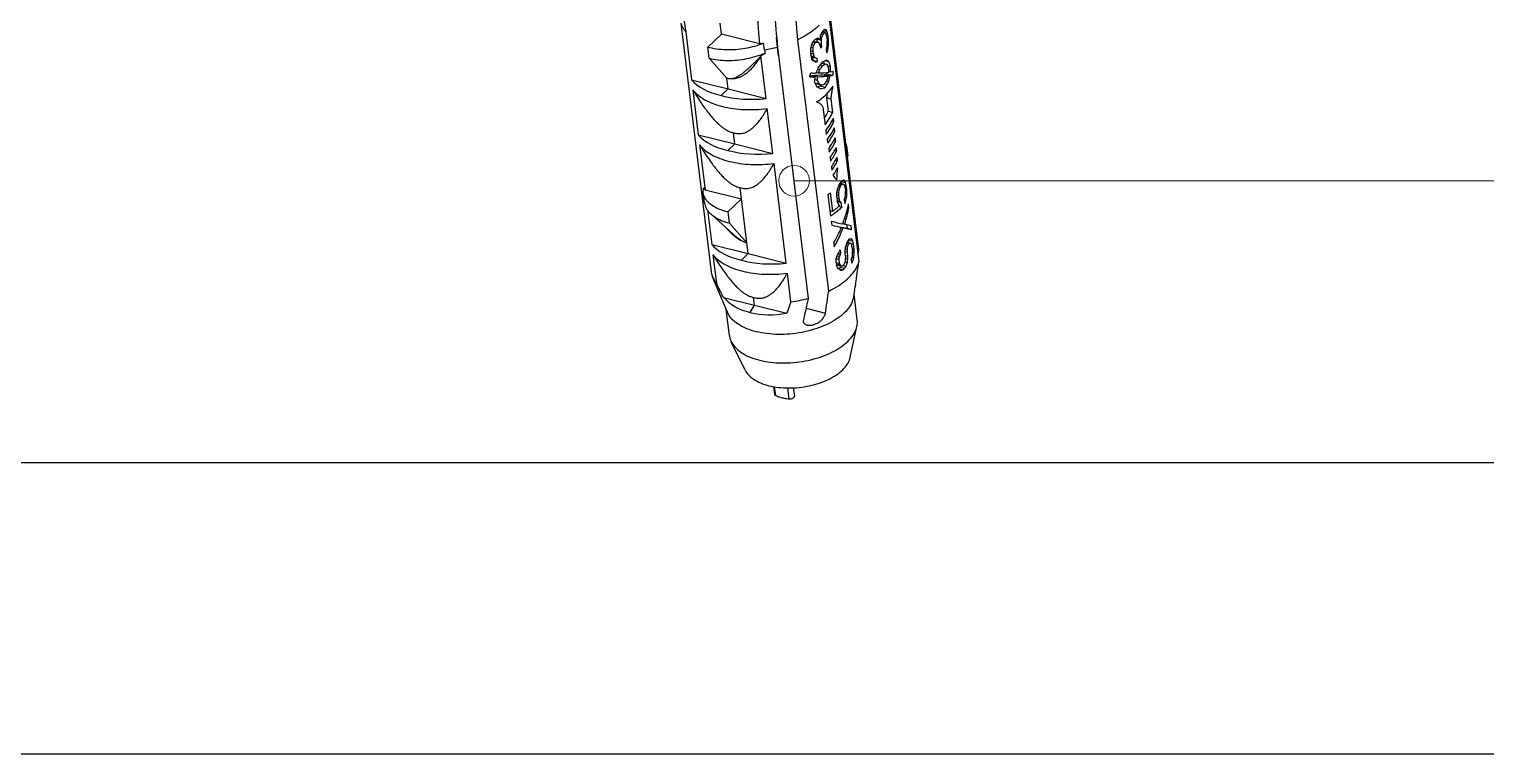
# Model space of a CAD drawing. Header units: millimetres. Extents: x 4625 to 5204, y 1432 to 1835.
# Drawn here: x 4898.33 to 4948.24, y 1432.47 to 1457.33 of the extents above; entities that cross this region are included whole.
import ezdxf

# ---------------------------------------------------------------- set-up
doc = ezdxf.new("R2010")
doc.units = ezdxf.units.MM
doc.layers.add('from', color=7, linetype='Continuous')
doc.styles.add('longtou', font='romand.shx', dxfattribs={"width": 0.8, "bigfont": 'fangsong.shx'})
doc.dimstyles.new('YanXiu', dxfattribs={"dimtxt": 2.5, "dimasz": 2.2, "dimexe": 1, "dimexo": 0, "dimgap": 0.66, "dimtad": 0, "dimzin": 1, "dimdsep": 46, "dimtxsty": 'longtou', "dimblk": 'CLOSEDBLANK', "dimcen": 0, "dimclrd": 3, "dimclre": 3, "dimclrt": 7, "dimazin": 0, "dimtfac": 1, "dimtofl": 0, "dimtmove": 0, "dimatfit": 3, "dimldrblk": 'CLOSEDBLANK', "dimfxl": 1, "dimlwd": 5, "dimlwe": 5, "dimarcsym": 0})

# ---------------------------------------------------------------- blocks, each defined once
blk = doc.blocks.new('*u21')
at = {"color": 7, "linetype": 'Continuous'}
for p, q in [((33.288, 13.691), (33.137, 15.352)), ((35.608, 5.7), (34.439, 15.28)), ((34.438, 14.803), (35.607, 5.224)), ((30.005, 4.745), (28.836, 14.325)), ((29.015, 13.99), (29.239, 12.155)), ((30.374, 13.907), (29.851, 13.402)), ((30.374, 13.907), (30.323, 14.326)), ((31.832, 13.536), (30.374, 13.907)), ((34.176, 13.902), (34.243, 13.886)), ((34.205, 13.965), (34.29, 13.944)), ((34.211, 13.976), (34.315, 13.95)), ((34.236, 14.016), (34.405, 13.974)), ((34.275, 14.065), (34.375, 14.04)), ((34.352, 13.91), (34.425, 13.892)), ((34.449, 13.698), (34.425, 13.892)), ((29.902, 12.984), (29.851, 13.402)), ((32.018, 13.307), (31.97, 13.553)), ((32.513, 13.41), (32.476, 13.766)), ((32.506, 13.41), (33.675, 3.83)), ((32.548, 13.07), (32.513, 13.41)), ((34.458, 4.112), (33.288, 13.691)), ((33.786, 13.401), (33.869, 13.38)), ((33.815, 13.5), (33.896, 13.48)), ((33.852, 13.59), (33.942, 13.568)), ((33.869, 13.621), (33.975, 13.595)), ((33.886, 13.64), (34.045, 13.601)), ((33.976, 13.723), (34.134, 13.684)), ((34.098, 13.54), (34.186, 13.518)), ((34.129, 13.462), (34.141, 13.365)), ((34.132, 13.437), (34.198, 13.421)), ((34.135, 13.689), (34.181, 13.678)), ((34.144, 13.793), (34.199, 13.779)), ((34.198, 13.421), (34.186, 13.518)), ((34.367, 13.313), (34.382, 13.192)), ((34.382, 13.791), (34.4, 13.646)), ((34.386, 13.367), (34.436, 13.354)), ((34.392, 13.712), (34.449, 13.698)), ((34.402, 13.598), (34.452, 13.585)), ((34.402, 13.469), (34.446, 13.458)), ((29.902, 12.984), (30.58, 12.219)), ((32.074, 11.448), (31.877, 13.067)), ((32.018, 13.307), (32.034, 13.182)), ((33.774, 13.269), (33.866, 13.246)), ((33.774, 13.175), (33.878, 13.149)), ((33.774, 13.157), (33.78, 13.109)), ((33.79, 13.071), (33.911, 13.04)), ((33.8, 13.033), (33.955, 12.994)), ((33.843, 13.022), (33.858, 12.906)), ((33.858, 12.906), (34.028, 12.864)), ((33.878, 13.149), (33.866, 13.246)), ((34.028, 12.864), (34.013, 12.985)), ((34.187, 12.8), (34.342, 12.761)), ((34.32, 12.891), (34.462, 12.856)), ((34.372, 13.27), (34.411, 13.261)), ((30.629, 11.816), (30.58, 12.219)), ((33.746, 12.327), (33.947, 12.277)), ((33.829, 12.332), (34.042, 12.278)), ((33.991, 12.444), (34.075, 12.423)), ((34.042, 12.57), (34.123, 12.55)), ((34.143, 12.734), (34.232, 12.712)), ((34.233, 12.357), (34.446, 12.304)), ((34.296, 12.367), (34.51, 12.314)), ((34.401, 12.391), (34.62, 12.337)), ((34.428, 12.69), (34.527, 12.665)), ((34.465, 12.477), (34.524, 12.463)), ((29.239, 12.155), (30.629, 11.816)), ((29.286, 11.773), (29.494, 10.063)), ((30.629, 11.816), (30.368, 11.563)), ((30.629, 11.816), (32.074, 11.448)), ((33.934, 12.177), (34.028, 12.154)), ((33.936, 12.052), (34.094, 12.012)), ((33.982, 12.015), (34.195, 11.962)), ((34.122, 11.928), (34.334, 11.876)), ((34.387, 12.126), (34.463, 12.107)), ((34.237, 11.124), (34.321, 10.44)), ((34.551, 11.427), (34.38, 11.47)), ((34.38, 11.47), (34.442, 10.968)), ((34.612, 10.926), (34.551, 11.427)), ((32.329, 9.356), (32.121, 11.066)), ((34.442, 10.968), (34.612, 10.926)), ((34.58, 10.588), (34.656, 10.569)), ((34.656, 10.569), (34.639, 10.703)), ((29.494, 10.063), (30.884, 9.724)), ((30.884, 9.724), (30.833, 10.142)), ((34.348, 10.217), (34.364, 10.083)), ((34.615, 10.216), (34.691, 10.197)), ((34.691, 10.197), (34.675, 10.33)), ((29.541, 9.681), (29.75, 7.971)), ((30.884, 9.724), (30.623, 9.471)), ((30.884, 9.724), (32.329, 9.356)), ((34.403, 9.877), (34.419, 9.743)), ((34.458, 9.536), (34.474, 9.403)), ((34.65, 9.843), (34.726, 9.824)), ((34.684, 9.47), (34.762, 9.451)), ((34.726, 9.824), (34.71, 9.957)), ((34.762, 9.451), (34.745, 9.585)), ((35.138, 9.645), (35.184, 9.265)), ((32.84, 5.173), (32.376, 8.975)), ((34.512, 9.196), (34.529, 9.062)), ((34.719, 9.098), (34.797, 9.078)), ((34.797, 9.078), (34.78, 9.212)), ((34.567, 8.856), (34.583, 8.722)), ((35.013, 8.331), (35.062, 8.319)), ((29.728, 7.477), (29.681, 7.86)), ((29.682, 7.86), (29.69, 8.049)), ((29.75, 7.971), (31.14, 7.632)), ((31.395, 5.541), (31.089, 8.051)), ((34.429, 7.791), (34.53, 6.966)), ((34.61, 7.152), (34.524, 7.856)), ((34.765, 7.788), (34.84, 7.77)), ((34.778, 7.897), (34.842, 7.881)), ((34.796, 7.998), (34.861, 7.982)), ((34.83, 8.09), (34.895, 8.073)), ((34.858, 7.624), (34.84, 7.77)), ((34.859, 8.159), (34.931, 8.141)), ((34.875, 8.19), (34.955, 8.17)), ((34.888, 8.216), (34.992, 8.19)), ((34.89, 8.221), (35.031, 8.186)), ((34.935, 8.286), (35.104, 8.244)), ((35.051, 8.157), (35.127, 8.138)), ((35.082, 8.061), (35.099, 7.916)), ((35.088, 8.006), (35.145, 7.992)), ((35.101, 7.868), (35.151, 7.855)), ((35.145, 7.992), (35.127, 8.138)), ((31.14, 7.632), (30.617, 7.127)), ((34.765, 7.701), (34.783, 7.555)), ((34.772, 7.646), (34.858, 7.624)), ((34.782, 7.567), (34.884, 7.541)), ((34.792, 7.522), (34.937, 7.486)), ((34.847, 7.344), (34.958, 7.316)), ((34.958, 7.316), (34.937, 7.486)), ((35.052, 7.592), (35.07, 7.447)), ((35.055, 7.568), (35.108, 7.555)), ((35.09, 7.7), (35.139, 7.688)), ((35.183, 7.3), (35.231, 7.288)), ((35.231, 7.288), (35.213, 7.434)), ((29.844, 7.202), (30.005, 5.88)), ((30.834, 6.262), (29.967, 7.05)), ((30.617, 7.127), (30.668, 6.709)), ((31.346, 5.944), (30.668, 6.709)), ((34.504, 7.178), (34.61, 7.152)), ((34.554, 6.772), (34.572, 6.626)), ((34.995, 6.683), (35.067, 6.665)), ((34.839, 6.564), (35.008, 6.521)), ((35.139, 6.648), (35.157, 6.506)), ((35.157, 6.506), (35.332, 6.462)), ((35.247, 6.101), (35.347, 6.076)), ((35.332, 6.462), (35.314, 6.608)), ((30.005, 5.88), (31.395, 5.541)), ((34.655, 5.946), (34.672, 5.8)), ((34.827, 5.555), (34.923, 5.531)), ((34.923, 5.531), (34.905, 5.677)), ((35.083, 5.614), (35.168, 5.592)), ((35.094, 5.723), (35.17, 5.704)), ((35.116, 5.823), (35.187, 5.805)), ((35.142, 5.916), (35.218, 5.897)), ((35.161, 5.964), (35.254, 5.941)), ((35.164, 5.969), (35.293, 5.937)), ((35.186, 5.447), (35.168, 5.592)), ((35.208, 6.052), (35.377, 6.01)), ((35.298, 5.929), (35.4, 5.904)), ((35.344, 5.812), (35.368, 5.618)), ((35.355, 5.727), (35.424, 5.71)), ((35.369, 5.588), (35.43, 5.573)), ((35.424, 5.71), (35.4, 5.904)), ((30.051, 5.498), (30.184, 4.41)), ((31.395, 5.541), (31.134, 5.288)), ((31.395, 5.541), (32.84, 5.173)), ((34.744, 5.218), (34.758, 5.096)), ((34.745, 5.205), (34.871, 5.174)), ((34.747, 5.346), (34.853, 5.319)), ((34.752, 5.15), (34.898, 5.114)), ((34.771, 5.11), (34.942, 5.068)), ((34.773, 5.427), (34.862, 5.405)), ((34.801, 5.503), (34.891, 5.48)), ((34.871, 5.174), (34.853, 5.319)), ((34.893, 5.02), (35.063, 4.978)), ((35.001, 5.087), (35.122, 5.057)), ((35.083, 5.508), (35.101, 5.362)), ((35.084, 5.231), (35.168, 5.21)), ((35.088, 5.471), (35.186, 5.447)), ((35.1, 5.357), (35.184, 5.335)), ((35.316, 5.32), (35.334, 5.174)), ((35.322, 5.271), (35.376, 5.257)), ((35.355, 5.421), (35.417, 5.406)), ((30.005, 4.745), (30.038, 4.652)), ((30.305, 4.015), (30.038, 4.652)), ((33.019, 3.704), (32.887, 4.791)), ((34.827, 4.967), (34.997, 4.924)), ((30.407, 3.773), (30.305, 4.014)), ((35.409, 3.897), (35.466, 4.268)), ((35.545, 3.009), (35.424, 3.998)), ((30.454, 3.872), (31.635, 3.575)), ((30.6, 3.31), (30.47, 3.62)), ((30.681, 2.416), (30.56, 3.405)), ((31.469, 3.298), (31.635, 3.575)), ((31.635, 3.575), (31.599, 3.867)), ((31.635, 3.575), (32.86, 3.272)), ((33.595, 3.455), (34.333, 3.271)), ((35.281, 1.586), (35.533, 2.766)), ((31.28, 1.097), (30.751, 2.182)), ((32.361, 0.473), (32.397, 0.178)), ((32.44, 0.13), (32.399, 0.467)), ((32.956, 0.002), (32.905, 0.42)), ((33.111, 0.428), (33.151, 0.101))]:
    blk.add_line(p, q, dxfattribs=at)
for centre, radius, start, end in [((-1079.835, -66.027), 1114.511, 4.093721, 4.429552), ((1159.894, 206.224), 1147.101, 189.520651, 189.647262), ((32.996, 15.032), 1.603, 320.2663, 322.9442), ((32.999, 14.919), 1.617, 320.2777, 322.9327), ((31.256, 18.685), 5.181, 276.3866, 277.9282), ((31.203, 18.41), 5.167, 279.0779, 284.6049), ((32.428, 15.584), 2.416, 308.3546, 309.3696), ((32.437, 15.47), 2.425, 308.3566, 309.3677), ((32.765, 14.807), 1.994, 313.6483, 315.941), ((22.362, 20.858), 12.297, 320.5217, 320.6864), ((29.245, 16.829), 4.591, 304.9773, 307.409), ((34.484, 9.564), 0.659, 7.0166, 12.918), ((34.504, 9.567), 0.639, 1.899, 6.9933), ((34.579, 9.191), 0.61, 1.7731, 7.0117), ((30.54, 8.633), 1.031, 214.48, 219.9301), ((32.887, 10.156), 2.823, 303.1092, 305.4292), ((33.646, 9.341), 1.667, 318.9883, 321.5925), ((33.652, 9.227), 1.677, 319.6432, 320.9368), ((33.335, 8.984), 2.231, 310.7428, 311.8094), ((33.406, 8.905), 2.125, 311.8035, 313.6491), ((33.091, 9.036), 2.389, 306.5084, 308.2771), ((33.957, 7.076), 1.617, 319.6096, 322.9374), ((33.964, 6.94), 1.631, 320.2831, 322.2624), ((-3.928, 13.881), 40.374, 348.0505, 348.3101), ((33.468, 6.71), 2.21, 308.6669, 310.1372), ((33.506, 6.932), 2.374, 308.8584, 309.8844), ((-125.408, 28.598), 162.702, 351.44084, 351.74024), ((33.416, 6.775), 2.294, 307.9544, 308.6715), ((33.515, 6.797), 2.388, 308.3503, 310.3904), ((32.254, 5.484), 1.774, 231.8575, 232.1806), ((-132.468, 28.36), 168.677, 351.44615, 351.73493), ((32.371, 8.835), 5.172, 277.2041, 284.6097)]:
    blk.add_arc(centre, radius, start, end, dxfattribs=at)
for centre, major_axis, ratio, start_param, end_param in [((31.695, 14.335), (1.789, 2.897), 0.713443, -1.314913, -1.285764), ((31.687, 14.399), (2.698, 1.053), 0.695397, -0.733583, -0.694633), ((31.709, 14.215), (2.208, 2.208), 0.748273, -1.086876, -1.047927), ((31.421, 16.579), (-2.831, 7.958), 0.230682, -1.985836, -1.980167), ((31.665, 14.577), (2.889, -0.184), 0.288731, -0.425326, -0.39586), ((31.673, 14.514), (2.917, -0.402), 0.16659, -0.435282, -0.415654), ((31.648, 14.717), (2.947, -0.625), 0.051732, -0.43207, -0.402456), ((31.649, 14.712), (3.002, -1.141), 0.143581, 0.515419, 0.53511), ((31.594, 15.156), (-2.954, 3.458), 0.354473, -2.220523, -2.210652), ((31.598, 15.128), (3.022, -2.189), 0.316497, 0.686233, 0.706072), ((31.423, 16.562), (-3.261, 11.068), 0.186945, -1.878495, -1.868605), ((31.565, 15.399), (-2.954, 3.458), 0.354473, -2.27018, -2.250252), ((31.421, 16.579), (-3.044, 8.559), 0.230682, -1.970914, -1.960915), ((31.586, 15.223), (0.76, 6.466), 0.37928, -1.82148, -1.801705), ((31.28, 17.735), (-0.736, 18.962), 0.125891, -1.819521, -1.809604), ((31.642, 14.769), (1.291, 3.911), 0.602602, -1.708292, -1.668949), ((31.674, 14.502), (2.698, 1.053), 0.6954, -0.937923, -0.898802), ((31.479, 16.099), (-0.146, 13.962), 0.172494, -1.778407, -1.76858), ((31.642, 14.766), (0.961, 5.208), 0.468756, -1.75276, -1.733149), ((31.676, 14.489), (1.789, 2.897), 0.713445, -1.480292, -1.45097), ((31.689, 14.384), (2.876, -0.07), 0.351389, -0.651555, -0.61265), ((31.71, 14.21), (2.917, -0.402), 0.166594, -0.65905, -0.620144), ((31.785, 13.591), (-0.409, 15.307), 0.145589, -1.573568, -1.566629), ((31.694, 14.337), (2.947, -0.625), 0.051737, -0.646397, -0.617267), ((31.717, 14.153), (3.002, -1.141), 0.143581, 0.720178, 0.739601), ((31.698, 14.309), (3.028, -1.804), 0.276281, 0.816587, 0.845704), ((31.733, 14.022), (-2.909, 6.034), 0.293815, -1.803621, -1.784208), ((31.713, 14.188), (0.596, 7.716), 0.317247, -1.611625, -1.592209), ((31.728, 14.062), (0.961, 5.208), 0.468756, -1.558051, -1.538614), ((31.785, 13.591), (-0.44, 16.462), 0.145589, -1.579127, -1.569415), ((31.792, 13.535), (2.208, 2.208), 0.748273, -1.008816, -0.989187), ((31.816, 13.337), (1.291, 3.911), 0.6026, -1.366936, -1.347246), ((32.042, 11.486), (-0.146, 13.962), 0.172494, -1.427191, -1.417302), ((31.871, 12.892), (0.76, 6.466), 0.37928, -1.440657, -1.430786), ((31.817, 13.331), (1.789, 2.897), 0.713445, -1.178239, -1.148625), ((31.867, 12.92), (0.961, 5.208), 0.468756, -1.401482, -1.381643), ((31.9, 12.65), (0.76, 6.466), 0.379278, -1.401057, -1.38113), ((32.044, 11.469), (0.147, 11.463), 0.211357, -1.382418, -1.372419), ((32.185, 10.313), (-3.784, 16.075), 0.134171, -1.437579, -1.427662), ((31.879, 12.825), (-2.954, 3.458), 0.354472, -1.849601, -1.829826), ((31.791, 13.547), (2.674, -0.065), 0.351389, -0.68136, -0.678929), ((31.823, 13.279), (3.002, -1.141), 0.143581, 0.837124, 0.876467), ((31.986, 11.949), (-3.261, 11.068), 0.186946, -1.527218, -1.517391), ((31.823, 13.283), (3.022, -2.189), 0.316497, 1.037739, 1.05735), ((31.789, 13.56), (2.947, -0.625), 0.051732, -0.734123, -0.704801), ((31.791, 13.547), (2.876, -0.07), 0.351389, -0.710173, -0.671052), ((31.803, 13.446), (2.612, 1.335), 0.72382, -0.979839, -0.877727), ((31.803, 13.446), (2.887, -0.163), 0.300428, -0.564674, -0.462562), ((31.819, 13.314), (2.887, -0.163), 0.300428, -0.564674, -0.491104), ((31.685, 14.415), (-2.647, 5.178), 0.304184, -2.043606, -2.025422), ((31.805, 13.431), (2.996, -1.061), 0.119509, 0.554466, 0.604408), ((31.783, 13.608), (2.996, -1.061), 0.119509, 0.507961, 0.575866), ((31.8, 13.471), (2.587, 1.406), 0.729033, -0.759742, -0.730276), ((31.685, 14.415), (-2.902, 5.676), 0.304184, -2.034545, -1.99996), ((31.682, 14.44), (0.867, 5.752), 0.425855, -1.890807, -1.864312), ((31.871, 12.89), (2.923, -0.44), 0.145633, -0.857701, -0.759018), ((31.853, 13.033), (2.923, -0.44), 0.145633, -0.831206, -0.73371), ((31.733, 14.018), (0.443, 7.858), 0.283523, -1.774238, -1.77111), ((31.871, 12.89), (2.666, -0.402), 0.145633, -0.724543, -0.460467), ((31.685, 14.415), (0.485, 8.614), 0.283523, -1.829305, -1.805586), ((31.783, 13.608), (1.339, 3.783), 0.617888, -1.666974, -1.613511), ((31.733, 14.018), (0.485, 8.614), 0.283523, -1.772944, -1.758187), ((31.871, 12.89), (2.923, -0.44), 0.145633, -0.711619, -0.470831), ((31.805, 13.431), (1.339, 3.783), 0.617888, -1.618703, -1.584969), ((31.853, 13.033), (2.923, -0.44), 0.145633, -0.68544, -0.444651), ((31.819, 13.314), (2.612, 1.335), 0.72382, -0.951297, -0.877727), ((31.941, 12.315), (1.222, 3.451), 0.617888, -1.347523, -1.340725), ((31.871, 12.89), (2.666, -0.402), 0.145633, -0.407461, -0.300115), ((32.043, 11.484), (0.791, 5.248), 0.425855, -1.333221, -1.322761), ((31.919, 12.493), (1.339, 3.783), 0.617888, -1.437828, -1.404094), ((31.733, 14.018), (-2.902, 5.676), 0.304184, -1.978184, -1.953454), ((31.941, 12.315), (1.339, 3.783), 0.617888, -1.409287, -1.355824), ((31.991, 11.905), (0.485, 8.614), 0.283523, -1.491219, -1.476461), ((31.871, 12.89), (2.923, -0.44), 0.145633, -0.42256, -0.325065), ((32.04, 11.508), (0.485, 8.614), 0.283523, -1.44382, -1.4201), ((31.853, 13.033), (2.923, -0.44), 0.145633, -0.397252, -0.29857), ((32.043, 11.484), (0.867, 5.752), 0.425855, -1.358171, -1.331676), ((31.857, 13.003), (2.82, 0.415), 0.525082, -2.830463, -2.202414), ((32.04, 11.508), (-2.902, 5.676), 0.304184, -1.659925, -1.62534), ((31.919, 12.493), (2.733, -0.968), 0.119509, 0.758637, 0.779543), ((31.921, 12.477), (2.634, -0.148), 0.300428, -0.635211, -0.564674), ((31.941, 12.315), (2.996, -1.061), 0.119509, 0.78009, 0.847996), ((31.991, 11.905), (-2.902, 5.676), 0.304184, -1.706431, -1.681701), ((31.919, 12.493), (2.996, -1.061), 0.119509, 0.751548, 0.80149), ((31.921, 12.477), (2.383, 1.218), 0.72382, -0.877727, -0.855759), ((31.921, 12.477), (2.887, -0.163), 0.300428, -0.666786, -0.564674), ((31.905, 12.609), (2.887, -0.163), 0.300428, -0.638245, -0.564674), ((31.905, 12.609), (2.612, 1.335), 0.72382, -0.877727, -0.804156), ((31.921, 12.477), (2.612, 1.335), 0.72382, -0.877727, -0.775615), ((31.857, 13.003), (2.838, 0.272), 0.550658, -2.175164, -1.547115), ((32.067, 11.281), (2.384, 1.366), 0.733108, -0.932702, -0.804679), ((32.067, 11.281), (2.564, 1.469), 0.733108, -1.023589, -0.812672), ((32.095, 11.058), (2.564, 1.469), 0.733108, -1.023589, -0.812672), ((32.111, 10.925), (2.564, 1.469), 0.733108, -1.023589, -0.812672), ((32.112, 10.912), (2.82, 0.415), 0.525082, -2.830463, -2.202414), ((32.138, 10.702), (2.564, 1.469), 0.733108, -1.016535, -0.819726), ((32.154, 10.568), (2.564, 1.469), 0.733108, -1.016535, -0.819726), ((32.112, 10.912), (2.838, 0.272), 0.550658, -2.175164, -1.547115), ((32.181, 10.346), (2.564, 1.469), 0.733108, -1.009485, -0.826775), ((32.198, 10.212), (2.564, 1.469), 0.733108, -1.009485, -0.826775), ((32.225, 9.99), (2.564, 1.469), 0.733108, -1.002441, -0.83382), ((32.241, 9.856), (2.564, 1.469), 0.733108, -1.002441, -0.83382), ((32.268, 9.633), (2.564, 1.469), 0.733108, -0.9954, -0.84086), ((32.285, 9.5), (2.564, 1.469), 0.733108, -0.9954, -0.84086), ((32.312, 9.277), (2.564, 1.469), 0.733108, -0.984538, -0.859741), ((32.352, 8.946), (3.006, -2.56), 0.339219, 0.971732, 1.03814), ((32.352, 8.946), (0.559, 8.013), 0.305288, -1.624631, -1.566243), ((32.364, 8.851), (2.9, -0.272), 0.23922, -0.446704, -0.397665), ((32.346, 8.998), (2.962, -0.743), 0.00195, 0.411034, 0.450557), ((32.353, 8.937), (-0.146, 13.962), 0.172493, -1.661244, -1.651531), ((32.39, 8.638), (0.887, 5.629), 0.434952, -1.645018, -1.615895), ((32.392, 8.622), (1.623, 3.181), 0.686763, -1.419842, -1.381016), ((32.427, 8.337), (0.147, 11.463), 0.211357, -1.617586, -1.60788), ((32.417, 8.416), (0.961, 5.208), 0.468756, -1.587178, -1.567762), ((32.388, 8.65), (2.458, 1.723), 0.744812, -0.964636, -0.916028), ((32.409, 8.483), (1.789, 2.897), 0.713444, -1.314909, -1.285761), ((32.403, 8.534), (2.587, 1.406), 0.729032, -0.837789, -0.808589), ((32.048, 11.439), (-3.032, 10.291), 0.186946, -1.944825, -1.937327), ((32.382, 8.701), (2.889, -0.184), 0.288728, -0.45467, -0.425326), ((32.368, 8.817), (2.947, -0.625), 0.051735, -0.461535, -0.432069), ((32.325, 9.167), (3.022, -2.189), 0.316497, 0.715962, 0.735687), ((32.182, 10.339), (-3.044, 8.559), 0.230683, -1.921149, -1.91126), ((32.288, 9.472), (3.004, -2.6), 0.340935, 0.740458, 0.770315), ((32.538, 7.421), (0.961, 5.208), 0.468756, -1.431096, -1.411372), ((32.681, 6.249), (0.147, 11.463), 0.211357, -1.432074, -1.422184), ((32.048, 11.439), (-3.261, 11.068), 0.186946, -1.928261, -1.918262), ((32.576, 7.116), (0.887, 5.629), 0.434952, -1.400879, -1.371022), ((32.816, 5.149), (-0.146, 13.962), 0.172493, -1.377535, -1.367536), ((32.51, 7.652), (-3.261, 11.068), 0.186946, -1.644266, -1.634553), ((32.474, 7.95), (3.004, -2.6), 0.340935, 0.985331, 1.014453), ((32.437, 8.251), (-3.044, 8.559), 0.230683, -1.735454, -1.725748), ((32.447, 8.167), (3.028, -1.804), 0.276281, 0.78746, 0.816587), ((32.562, 7.228), (1.702, 3.043), 0.700468, -1.369836, -1.134375), ((32.487, 7.841), (2.208, 2.208), 0.748273, -1.018621, -0.979363), ((32.582, 7.064), (1.647, 3.138), 0.691148, -1.342699, -1.155801), ((32.505, 7.696), (2.208, 2.208), 0.748273, -1.018619, -0.97936), ((32.518, 7.59), (1.623, 3.181), 0.686763, -1.24435, -1.204827), ((32.556, 7.274), (2.96, -0.727), 0.00489, -0.82884, -0.604036), ((32.554, 7.29), (2.959, -0.724), 0.006336, -0.554931, -0.368033), ((32.574, 7.129), (2.959, -0.724), 0.006336, -0.8283, -0.642318), ((32.562, 7.225), (1.647, 3.138), 0.691149, -1.616067, -1.430086), ((32.58, 7.081), (1.643, 3.146), 0.690389, -1.617693, -1.392888), ((32.574, 7.127), (2.747, -0.635), 0.024541, -0.592645, -0.342337), ((32.574, 7.127), (2.954, -0.683), 0.024541, -0.596969, -0.361507), ((32.63, 6.671), (2.917, -0.402), 0.166593, -0.435282, -0.395963), ((32.603, 6.893), (3.002, -1.141), 0.143583, 0.475821, 0.515421), ((32.623, 6.729), (2.82, 0.415), 0.525082, -2.830463, -2.202414), ((32.633, 6.65), (1.623, 3.181), 0.686763, -1.585684, -1.546402), ((32.649, 6.511), (2.587, 1.406), 0.729033, -1.032325, -1.003003), ((32.677, 6.288), (0.76, 6.466), 0.379279, -1.626003, -1.606592), ((32.671, 6.339), (-0.146, 13.962), 0.172494, -1.632114, -1.622408), ((32.673, 6.32), (1.291, 3.911), 0.602602, -1.513179, -1.474336), ((32.665, 6.384), (2.208, 2.208), 0.748273, -1.096599, -1.057678), ((32.747, 5.715), (0.147, 11.463), 0.211357, -1.578753, -1.569037), ((32.707, 6.037), (0.961, 5.208), 0.468756, -1.548335, -1.528888), ((32.689, 6.185), (1.789, 2.897), 0.713445, -1.276032, -1.246809), ((32.321, 9.206), (-3.032, 10.291), 0.186946, -1.946725, -1.937325), ((32.643, 6.567), (2.947, -0.625), 0.051736, -0.471328, -0.441906), ((32.602, 6.897), (3.022, -2.189), 0.316497, 0.725833, 0.745523), ((32.467, 8.008), (-3.044, 8.559), 0.230682, -1.911259, -1.901388), ((32.537, 7.435), (-2.954, 3.458), 0.354472, -2.270177, -2.25025), ((32.948, 4.064), (0.147, 11.463), 0.211357, -1.441945, -1.432074), ((32.321, 9.206), (-3.261, 11.068), 0.186946, -1.928261, -1.918262), ((32.854, 4.834), (0.887, 5.629), 0.434951, -1.400879, -1.371022), ((33.094, 2.867), (-0.146, 13.962), 0.172494, -1.377535, -1.367536), ((32.623, 6.729), (2.838, 0.272), 0.550658, -2.175164, -1.547115), ((32.377, 8.742), (-0.146, 13.962), 0.172494, -1.827802, -1.817885), ((32.602, 6.9), (1.046, 4.785), 0.507514, -1.787729, -1.758094), ((32.97, 3.881), (-3.044, 8.559), 0.230682, -1.520566, -1.510648), ((32.848, 4.886), (-2.954, 3.458), 0.354472, -1.849602, -1.829827), ((32.556, 7.276), (0.443, 8.965), 0.272142, -1.77738, -1.767568), ((32.643, 6.563), (1.291, 3.911), 0.602602, -1.668948, -1.649364), ((32.853, 4.844), (-2.909, 6.034), 0.293815, -1.667262, -1.65745), ((32.662, 6.409), (2.208, 2.208), 0.748273, -1.271628, -1.252091), ((32.747, 5.712), (2.509, 0.979), 0.695399, -0.864751, -0.838338), ((32.788, 5.38), (3.022, -2.189), 0.316497, 1.027954, 1.047538), ((32.744, 5.739), (2.889, -0.184), 0.288728, -0.688127, -0.658838), ((32.727, 5.88), (2.587, 1.406), 0.729033, -0.97377, -0.944601), ((32.747, 5.712), (2.698, 1.053), 0.695399, -0.859838, -0.820975), ((32.71, 6.013), (0.961, 5.208), 0.468756, -1.645425, -1.626002), ((32.698, 6.111), (0.443, 8.965), 0.272142, -1.650622, -1.640915), ((32.741, 5.762), (1.291, 3.911), 0.602602, -1.552002, -1.513179), ((32.745, 5.73), (0.76, 6.466), 0.379279, -1.606592, -1.587177), ((32.764, 5.569), (0.147, 11.463), 0.211357, -1.588465, -1.578753), ((32.755, 5.645), (2.587, 1.406), 0.729033, -0.779313, -0.749931), ((32.77, 5.524), (2.698, 1.053), 0.695399, -0.675109, -0.635906), ((32.785, 5.397), (1.291, 3.911), 0.602602, -1.376755, -1.347243), ((32.787, 5.386), (1.946, 2.644), 0.731607, -1.119634, -1.070274), ((32.76, 5.607), (2.674, -0.065), 0.351391, -0.681361, -0.678929), ((32.792, 5.339), (3.002, -1.141), 0.143583, 0.837126, 0.876468), ((32.76, 5.607), (2.876, -0.07), 0.351391, -0.710173, -0.671052), ((32.914, 5.679), (2.628, 1.577), 0.71158, -3.011296, -2.504508), ((32.881, 5.687), (2.646, 1.478), 0.753377, -2.483326, -1.976537)]:
    blk.add_ellipse(centre, major_axis=major_axis, ratio=ratio, start_param=start_param, end_param=end_param, dxfattribs=at)
for points, start_tangent, end_tangent in [([(32.16, 17.471), (32.275, 16.12), (32.391, 14.766), (32.506, 13.41)], (0.085525, -0.996336), (0.084333, -0.996438)), ([(29.015, 13.99), (28.938, 14.098), (28.879, 14.209), (28.836, 14.325)], (-0.628808, 0.777561), (-0.279896, 0.96003)), ([(34.097, 14.247), (33.871, 14.045), (33.6, 13.859), (33.288, 13.691)], (-0.696009, -0.718033), (-0.902991, -0.429659)), ([(31.97, 13.553), (31.639, 13.437), (31.283, 13.355), (30.914, 13.309), (30.543, 13.302), (30.185, 13.333), (29.851, 13.402)], (-0.921628, -0.388075), (-0.964372, 0.264551)), ([(29.902, 12.984), (30.238, 12.922), (30.599, 12.899), (30.972, 12.915), (31.344, 12.969), (31.702, 13.059), (32.034, 13.182)], (0.9703, -0.241905), (0.915021, 0.403406)), ([(31.854, 13.04), (31.699, 12.882), (31.562, 12.747), (31.44, 12.631), (31.331, 12.532), (31.233, 12.448), (31.145, 12.378), (31.064, 12.321), (30.989, 12.275), (30.92, 12.241), (30.855, 12.216), (30.793, 12.2)], (-0.697359, -0.716722), (-0.983304, -0.181969)), ([(31.854, 13.04), (31.728, 12.851), (31.607, 12.691), (31.49, 12.558), (31.377, 12.449), (31.269, 12.364), (31.166, 12.299), (31.067, 12.252), (30.972, 12.222), (30.882, 12.205), (30.793, 12.2)], (-0.533057, -0.846079), (-0.999952, 0.009809)), ([(30.793, 12.2), (30.721, 12.198), (30.651, 12.204), (30.58, 12.219)], (-0.995043, -0.099446), (-0.966065, 0.258297)), ([(29.286, 11.773), (29.486, 11.575), (29.747, 11.401), (30.06, 11.256), (30.419, 11.145)], (0.628516, -0.777796), (0.9703, -0.241905)), ([(29.286, 11.773), (29.46, 11.496), (29.622, 11.252), (29.774, 11.039), (29.916, 10.855), (30.048, 10.697), (30.172, 10.564), (30.287, 10.453), (30.392, 10.364), (30.49, 10.293), (30.581, 10.237), (30.668, 10.195), (30.751, 10.163), (30.833, 10.142)], (0.521643, -0.853164), (0.982021, -0.188773)), ([(33.999, 11.317), (34.255, 11.507), (34.466, 11.71), (34.626, 11.924)], (0.837431, 0.546543), (0.525439, 0.850831)), ([(34.551, 11.427), (34.568, 11.595), (34.594, 11.763), (34.626, 11.924)], (0.072142, 0.997394), (0.2073, 0.978277)), ([(30.419, 11.145), (30.815, 11.068), (31.237, 11.029), (31.676, 11.029), (32.121, 11.066)], (0.9703, -0.241905), (0.992004, 0.126206)), ([(33.999, 11.317), (34.093, 11.278), (34.173, 11.213), (34.237, 11.124)], (0.966401, -0.257038), (0.485719, -0.874115)), ([(34.398, 11.645), (34.397, 11.639), (34.38, 11.47)], (-0.128598, -0.991697), (-0.069439, -0.997586)), ([(30.833, 10.142), (30.919, 10.122), (31.003, 10.111), (31.087, 10.111), (31.174, 10.123), (31.263, 10.147), (31.357, 10.187), (31.455, 10.245), (31.557, 10.321), (31.662, 10.42), (31.771, 10.541), (31.883, 10.688), (32, 10.862), (32.121, 11.066)], (0.95689, -0.290451), (0.489339, 0.872094)), ([(29.541, 9.681), (29.742, 9.483), (30.002, 9.309), (30.315, 9.165), (30.674, 9.053)], (0.628516, -0.777796), (0.9703, -0.241905)), ([(29.541, 9.681), (29.715, 9.404), (29.877, 9.16), (30.029, 8.948), (30.171, 8.763), (30.304, 8.605), (30.427, 8.472), (30.542, 8.362), (30.647, 8.273), (30.745, 8.202), (30.836, 8.146), (30.923, 8.103), (31.007, 8.072), (31.089, 8.051)], (0.521643, -0.853164), (0.982021, -0.188773)), ([(30.674, 9.053), (31.07, 8.977), (31.492, 8.938), (31.931, 8.937), (32.376, 8.975)], (0.9703, -0.241905), (0.992004, 0.126206)), ([(31.089, 8.051), (31.174, 8.03), (31.258, 8.02), (31.343, 8.02), (31.429, 8.031), (31.519, 8.056), (31.612, 8.096), (31.71, 8.153), (31.812, 8.23), (31.917, 8.328), (32.026, 8.45), (32.139, 8.596), (32.255, 8.771), (32.376, 8.975)], (0.95689, -0.290451), (0.489339, 0.872094)), ([(30.617, 7.127), (30.319, 7.216), (30.069, 7.337), (29.876, 7.487), (29.746, 7.659), (29.683, 7.849), (29.682, 7.86)], (-0.97579, 0.21871), (-0.120739, 0.992684)), ([(29.728, 7.477), (29.73, 7.467), (29.793, 7.271), (29.924, 7.092), (29.967, 7.05)], (0.120425, -0.992722), (0.73931, -0.673365)), ([(34.958, 7.316), (34.832, 7.195), (34.689, 7.077), (34.53, 6.966)], (-0.687658, -0.726035), (-0.837431, -0.546543)), ([(34.61, 7.152), (34.704, 7.222), (34.791, 7.294)], (0.81472, 0.579855), (0.757609, 0.652709)), ([(29.967, 7.05), (30.119, 6.935), (30.37, 6.806), (30.668, 6.709)], (0.73931, -0.673365), (0.9703, -0.241905)), ([(30.573, 6.498), (30.65, 6.414), (30.757, 6.307), (30.822, 6.248)], (0.665505, -0.746394), (0.752249, -0.658879)), ([(30.822, 6.248), (30.857, 6.218), (30.95, 6.145), (31.037, 6.086), (31.119, 6.039)], (0.752249, -0.658879), (0.888842, -0.458214)), ([(31.119, 6.039), (30.973, 6.143), (30.834, 6.261)], (-0.849004, 0.528386), (-0.739208, 0.673477)), ([(31.346, 5.944), (31.273, 5.965), (31.198, 5.997), (31.119, 6.039)], (-0.974454, 0.224589), (-0.857253, 0.514896)), ([(30.051, 5.498), (30.252, 5.3), (30.512, 5.126), (30.826, 4.981), (31.185, 4.87)], (0.628516, -0.777796), (0.9703, -0.241905)), ([(30.051, 5.498), (30.226, 5.221), (30.388, 4.977), (30.54, 4.764), (30.682, 4.58), (30.814, 4.422), (30.938, 4.289), (31.052, 4.178), (31.158, 4.089)], (0.521643, -0.853164), (0.786483, -0.617611)), ([(34.458, 4.112), (34.801, 4.299), (35.094, 4.509), (35.33, 4.737), (35.502, 4.977), (35.607, 5.224)], (0.902991, 0.42966), (0.272764, 0.962081)), ([(30.038, 4.652), (30.048, 4.63), (30.108, 4.518), (30.184, 4.41)], (0.386226, -0.922404), (0.628516, -0.777796)), ([(31.185, 4.87), (31.58, 4.793), (32.003, 4.754), (32.442, 4.754), (32.887, 4.791)], (0.9703, -0.241905), (0.992004, 0.126206)), ([(31.599, 3.867), (31.685, 3.847), (31.769, 3.836), (31.853, 3.836), (31.94, 3.848), (32.029, 3.873), (32.123, 3.912), (32.221, 3.97), (32.323, 4.046), (32.428, 4.145), (32.537, 4.266), (32.649, 4.413), (32.766, 4.587), (32.887, 4.791)], (0.95689, -0.290451), (0.489339, 0.872094)), ([(30.454, 3.872), (30.363, 4.048), (30.274, 4.227), (30.184, 4.41)], (-0.463783, 0.885949), (-0.43413, 0.90085)), ([(31.166, 4.083), (31.256, 4.018), (31.347, 3.962), (31.434, 3.92), (31.517, 3.888), (31.599, 3.867)], (0.789954, -0.613167), (0.982021, -0.188773)), ([(35.409, 3.897), (35.407, 3.889), (35.325, 3.642), (35.164, 3.4), (34.927, 3.171), (34.625, 2.964), (34.266, 2.785), (33.864, 2.641), (33.432, 2.537), (32.984, 2.475), (32.536, 2.459), (32.103, 2.488), (31.7, 2.562)], (-0.152032, -0.988376), (-0.9703, 0.241905)), ([(35.483, 4.383), (35.477, 4.343), (35.472, 4.308), (35.468, 4.28), (35.466, 4.267)], (-0.148939, -0.988846), (-0.153067, -0.988216)), ([(30.47, 3.62), (30.466, 3.629), (30.459, 3.648), (30.449, 3.672), (30.437, 3.701), (30.423, 3.734), (30.407, 3.773)], (-0.410179, 0.912005), (-0.391364, 0.920236)), ([(33.019, 3.704), (32.968, 3.556), (32.915, 3.412), (32.86, 3.272)], (-0.320455, -0.947264), (-0.375899, -0.926661)), ([(33.675, 3.83), (33.616, 3.549), (33.555, 3.273), (33.493, 3.003)], (-0.202764, -0.979228), (-0.230808, -0.972999)), ([(31.7, 2.562), (31.341, 2.678), (31.037, 2.832), (30.8, 3.02), (30.637, 3.233), (30.6, 3.31)], (-0.9703, 0.241905), (-0.385827, 0.922571)), ([(33.493, 3.003), (33.491, 2.939), (33.518, 2.886), (33.574, 2.842), (33.633, 2.82)], (-0.230808, -0.972999), (0.970181, -0.242384)), ([(33.633, 2.82), (33.659, 2.815), (33.769, 2.81), (33.895, 2.833), (34.026, 2.888), (34.147, 2.972), (34.242, 3.073), (34.305, 3.177), (34.333, 3.271)], (0.970181, -0.242384), (0.148939, 0.988846)), ([(35.533, 2.766), (35.54, 2.802), (35.545, 3.009)], (0.20892, 0.977933), (-0.119866, 0.99279)), ([(30.681, 2.416), (30.687, 2.379), (30.751, 2.182)], (0.119866, -0.99279), (0.437048, -0.899438)), ([(31.833, 1.474), (32.236, 1.4), (32.669, 1.371), (33.116, 1.388), (33.564, 1.449), (33.997, 1.554), (34.399, 1.698), (34.758, 1.876), (35.06, 2.083), (35.296, 2.312), (35.458, 2.554), (35.533, 2.766)], (0.9703, -0.241905), (0.20892, 0.977933)), ([(30.751, 2.182), (30.77, 2.146), (30.933, 1.932), (31.17, 1.745), (31.474, 1.59), (31.833, 1.474)], (0.437048, -0.899438), (0.9703, -0.241905)), ([(32.185, 0.505), (32.544, 0.441), (32.931, 0.418), (33.33, 0.439), (33.724, 0.502), (34.103, 0.606), (34.45, 0.745), (34.749, 0.915), (34.991, 1.108), (35.166, 1.318), (35.269, 1.536), (35.281, 1.586)], (0.9703, -0.241905), (0.208135, 0.9781)), ([(31.28, 1.097), (31.399, 0.923), (31.6, 0.751), (31.865, 0.61), (32.185, 0.505)], (0.437488, -0.899224), (0.9703, -0.241905)), ([(32.397, 0.178), (32.398, 0.174), (32.411, 0.15), (32.44, 0.13)], (0.112674, -0.993632), (0.907821, -0.419358)), ([(32.44, 0.13), (32.594, 0.071), (32.768, 0.028), (32.956, 0.002)], (0.907821, -0.419358), (0.995817, -0.091369)), ([(32.956, 0.002), (33.005, 0.002), (33.053, 0.011), (33.096, 0.028), (33.129, 0.051)], (0.995817, -0.091369), (0.718749, 0.695269)), ([(33.129, 0.051), (33.145, 0.072), (33.151, 0.093), (33.151, 0.101)], (0.718749, 0.695269), (-0.121768, 0.992559))]:
    blk.add_spline(points, degree=3, dxfattribs=dict(at, start_tangent=start_tangent, end_tangent=end_tangent))
blk = doc.blocks.new('_ClosedBlank')
at = {"color": 0, "linetype": 'ByBlock', "lineweight": -2}
for p, q in [((-1, 0.167), (0, 0)), ((-1, 0.167), (-1, -0.167)), ((0, 0), (-1, -0.167))]:
    blk.add_line(p, q, dxfattribs=at)

msp = doc.modelspace()

# ---------------------------------------------------------------- linework, layer by layer
at = {"layer": 'from'}
for p, q in [((5194.229, 1442.447), (4635.104, 1442.447)), ((4625.124, 1432.468), (5204.209, 1432.468))]:
    msp.add_line(p, q, dxfattribs=at)

# ---------------------------------------------------------------- block references
at = {"xscale": 0.9, "yscale": 0.9, "zscale": 0.9}
msp.add_blockref('*u21', (4894.712, 1444.641), dxfattribs=at)

# ---------------------------------------------------------------- leaders
at = {"color": 4}
msp.add_leader([(4924.538, 1452.125), (4998.16, 1452.125)], dimstyle='YanXiu', override={"dimasz": 2.1, "dimldrblk": 'Small'}, dxfattribs=at)

doc.saveas('drawing.dxf')
